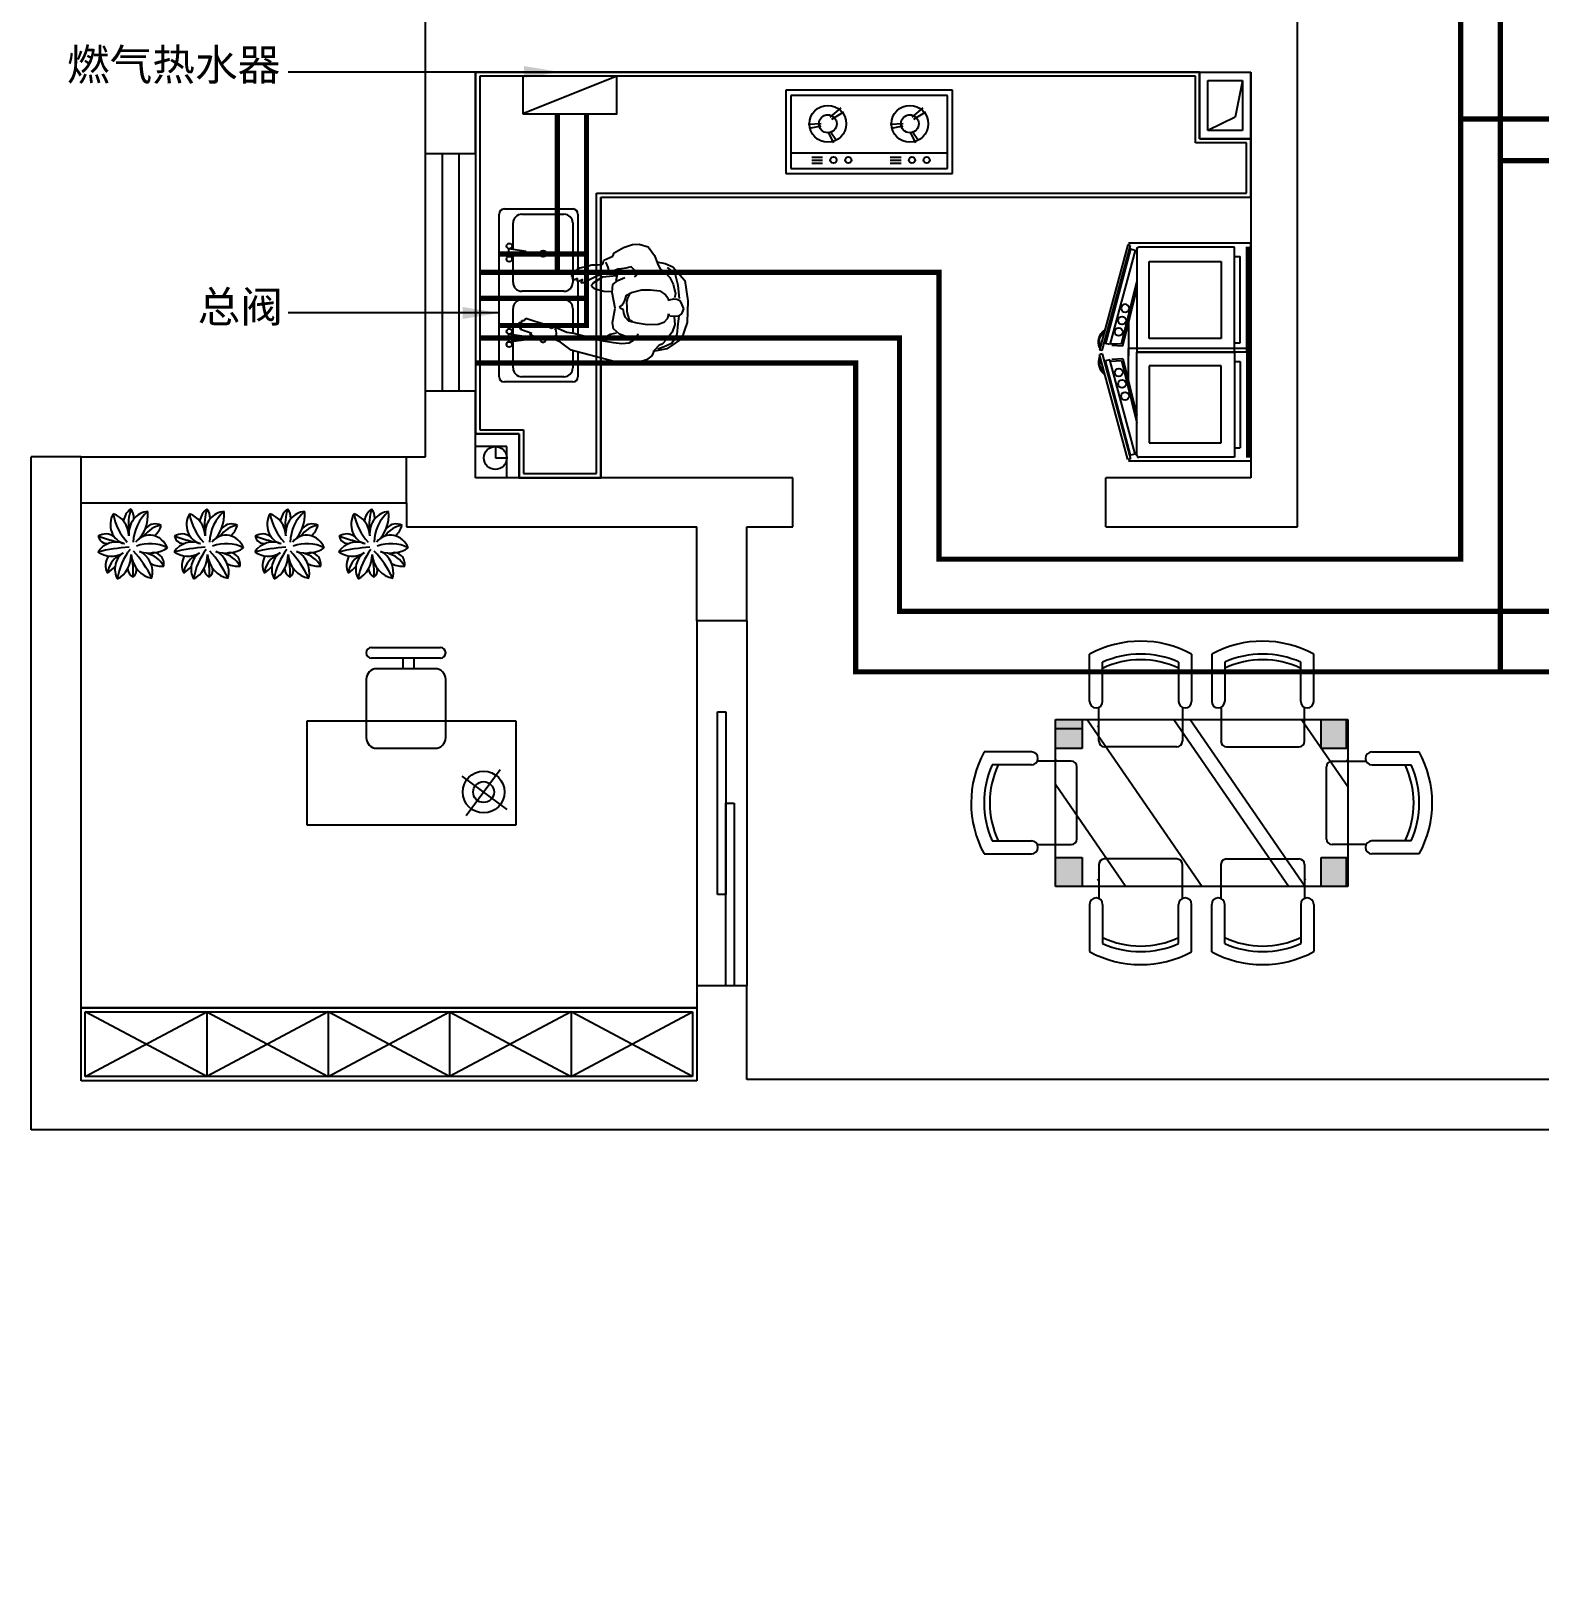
# Model space of a CAD drawing. Header units: millimetres. Extents: x -1705246 to 222838, y -3231245 to 126310.
# Drawn here: x 194858 to 202090, y -2947 to 4491 of the extents above; entities that cross this region are included whole.
import ezdxf

# ---------------------------------------------------------------- set-up
doc = ezdxf.new("R2010")
doc.units = ezdxf.units.MM
doc.linetypes.add('ACAD_ISO03W100', pattern=[30, 12, -18])
for name, color, linetype in [('016-P平面家具', 1, 'Continuous'), ('250', 250, 'Continuous'), ('layer 1', 7, 'Continuous'), ('家具内线', 8, 'Continuous'), ('家具外线', 1, 'Continuous')]:
    doc.layers.add(name, color=color, linetype=linetype)
doc.styles.get("Standard").update_dxf_attribs({"font": ''})
doc.styles.add('STYLE1', font='')
doc.styles.get('Standard').set_extended_font_data('SimSun')
doc.styles.get('STYLE1').set_extended_font_data('SimSun')
doc.linetypes.add('FENCELINE1', pattern='A,6.35,-2.54,[133,ltypeshp.shx,S=2.54,R=0,X=-2.54,Y=0],-2.54,25.4', length=36.83)
doc.dimstyles.new('ISO-25', dxfattribs={"dimscale": 70, "dimtxt": 2.5, "dimasz": 2.5, "dimexe": 1.25, "dimexo": 0.625, "dimtad": 1, "dimdec": 0, "dimtxsty": 'Standard', "dimblk": 'ARCHTICK', "dimcen": 2.5, "dimclrd": 251, "dimclre": 251, "dimclrt": 3, "dimadec": 0, "dimazin": 0, "dimtfac": 1, "dimtdec": 0, "dimtix": 1, "dimtmove": 2, "dimatfit": 3, "dimfxl": 1, "dimarcsym": 0})

# ---------------------------------------------------------------- blocks, each defined once
blk = doc.blocks.new('_ArchTick')
at = {"color": 0, "linetype": 'ByBlock', "const_width": 0.15}
blk.add_lwpolyline([(-0.5, -0.5), (0.5, 0.5)], dxfattribs=at)

msp = doc.modelspace()

# ---------------------------------------------------------------- hatches: boundary and pattern name
at = {"layer": '家具内线'}
h = msp.add_hatch(color=250, dxfattribs=at)
h.paths.add_polyline_path([(201041.1, 530.7), (201041.1, 391.7), (201168.4, 391.7), (201168.4, 530.7)])
h.paths.add_polyline_path([(201041.1, 1052.8), (201168.4, 1052.8), (201168.4, 1191.7), (201041.1, 1191.7)])
h.paths.add_polyline_path([(199768.4, 1052.8), (199895.7, 1052.8), (199895.7, 1191.7), (199768.4, 1191.7)])
h.paths.add_polyline_path([(199895.7, 530.7), (199768.4, 530.7), (199768.4, 391.7), (199895.7, 391.7)])

# ---------------------------------------------------------------- linework, layer by layer
at = {"color": 250}
for p, q in [((200928.3, 2115), (200928.3, 6315)), ((196748.3, 3905), (196748.3, 5045)), ((196988.3, 3905), (196988.3, 4295)), ((196988.3, 4295), (200458.3, 4295)), ((200458.3, 4295), (196988.3, 4295)), ((196988.3, 4295), (196988.3, 3905)), ((200438.3, 4275), (197008.3, 4275)), ((197008.3, 4275), (197008.3, 3905)), ((200438.3, 3955), (200438.3, 4275)), ((200458.3, 4295), (200458.3, 3975)), ((200458.3, 3975), (200458.3, 4295)), ((200458.3, 4295), (200703.3, 4295)), ((200458.3, 3975), (200458.3, 4295)), ((200498.3, 4015), (200498.3, 4255)), ((200498.3, 4255), (200663.3, 4255)), ((200663.3, 4255), (200628.7, 4078)), ((200663.3, 4255), (200663.3, 4015)), ((200703.3, 3975), (200703.3, 4295)), ((200703.3, 4295), (200703.3, 3975)), ((199249.7, 4182.9), (198499.7, 4182.9)), ((198499.7, 4182.9), (198499.7, 3832.9)), ((199249.7, 3832.9), (199249.7, 4182.9)), ((198687.7, 4077.9), (198740.7, 4123.9)), ((198695.7, 4068.9), (198753.7, 4104.9)), ((199080.7, 4077.9), (199133.7, 4123.9)), ((199088.7, 4068.9), (199146.7, 4104.9)), ((198644.7, 4045.9), (198582.7, 4042.9)), ((198643.7, 4035.9), (198587.7, 4024.9)), ((199037.7, 4045.9), (198975.7, 4042.9)), ((199036.7, 4035.9), (198980.7, 4024.9)), ((200628.7, 4078), (200498.3, 4015)), ((198676.7, 4008.9), (198703.7, 3955.9)), ((198688.7, 4010.9), (198718.7, 3966.9)), ((199069.7, 4008.9), (199096.7, 3955.9)), ((199081.7, 4010.9), (199111.7, 3966.9)), ((200683.3, 3955), (200438.3, 3955)), ((200458.3, 3975), (200703.3, 3975)), ((200703.3, 3975), (200458.3, 3975)), ((200703.3, 3975), (200458.3, 3975)), ((200663.3, 4015), (200498.3, 4015)), ((200683.3, 3715), (200683.3, 3955)), ((200703.3, 3975), (200703.3, 2350)), ((200703.3, 3695), (200703.3, 3975)), ((196748.3, 2765), (196748.3, 3905)), ((196748.3, 3905), (196988.3, 3905)), ((196828.3, 3905), (196828.3, 2765)), ((196908.3, 3905), (196908.3, 2765)), ((196988.3, 3905), (196988.3, 2765)), ((196988.3, 3905), (196988.3, 2765)), ((196988.3, 3905), (196988.3, 2765)), ((197008.3, 3905), (197008.3, 2765)), ((199249.7, 3905.9), (198499.7, 3905.9)), ((198651.7, 3884.9), (198599.7, 3884.9)), ((198651.7, 3870.9), (198599.7, 3870.9)), ((199027.7, 3884.9), (198975.7, 3884.9)), ((199027.7, 3870.9), (198975.7, 3870.9)), ((198499.7, 3832.9), (199249.7, 3832.9)), ((198651.7, 3856.9), (198599.7, 3856.9)), ((199027.7, 3856.9), (198975.7, 3856.9)), ((197568.3, 2370), (197568.3, 3715)), ((197568.3, 3715), (200683.3, 3715)), ((197588.3, 3695), (197588.3, 2350)), ((197588.3, 3695), (200703.3, 3695)), ((197588.3, 2350), (197588.3, 3695)), ((197588.3, 3695), (200703.3, 3695)), ((197101.4, 2834.5), (197101.4, 3613.5)), ((197126.6, 3638.7), (197454.2, 3638.7)), ((197168.6, 3444.3), (197168.6, 3571.5)), ((197210.6, 3613.5), (197412.2, 3613.5)), ((197454.2, 3571.5), (197454.2, 3285.9)), ((197479.4, 3613.5), (197479.4, 3350.3)), ((197146.7, 3447.7), (197146.1, 3411.9)), ((197230.9, 3434.5), (197146.7, 3447.7)), ((197230.9, 3421.9), (197230.9, 3434.5)), ((197646, 3412.2), (197652.6, 3428.7)), ((197652.6, 3428.7), (197697.2, 3453.4)), ((197697.2, 3453.4), (197740.1, 3468.3)), ((197740.1, 3468.3), (197773.1, 3469.9)), ((197773.1, 3469.9), (197816, 3456.7)), ((197816, 3456.7), (197845.7, 3415.5)), ((197146.1, 3411.9), (197230.9, 3421.9)), ((197168.6, 3285.9), (197168.6, 3414.5)), ((197471.1, 3339.7), (197476, 3347.9)), ((197476, 3347.9), (197487.6, 3356.1)), ((197487.6, 3356.1), (197510.7, 3361.1)), ((197510.7, 3361.1), (197545.3, 3371)), ((197545.3, 3371), (197575, 3371)), ((197575, 3371), (197598.1, 3374.3)), ((197598.1, 3374.3), (197603.1, 3392.4)), ((197603.1, 3392.4), (197646, 3412.2)), ((197619.6, 3371), (197613, 3384.2)), ((197626.2, 3352.8), (197619.6, 3371)), ((197626.2, 3336.4), (197626.2, 3352.8)), ((197670.8, 3349.5), (197627.8, 3331.4)), ((197687.3, 3351.2), (197670.8, 3349.5)), ((197670.8, 3333.1), (197682.3, 3349.5)), ((197708.7, 3354.5), (197687.3, 3351.2)), ((197733.5, 3361.1), (197708.7, 3354.5)), ((197746.7, 3347.9), (197733.5, 3361.1)), ((197763.2, 3338), (197746.7, 3347.9)), ((197845.7, 3415.5), (197860.5, 3377.6)), ((197855.6, 3385.8), (197896.9, 3377.6)), ((197860.5, 3377.6), (197873.7, 3349.5)), ((197873.7, 3349.5), (197893.6, 3338)), ((197896.9, 3377.6), (197933.2, 3361.1)), ((197944.7, 3329.8), (197908.4, 3357.8)), ((197933.2, 3361.1), (197990.9, 3295.1)), ((197449.6, 3314.9), (197451.3, 3326.5)), ((197456.2, 3313.3), (197449.6, 3314.9)), ((197451.3, 3326.5), (197489.2, 3341.3)), ((197452.9, 3305), (197456.2, 3313.3)), ((197457.9, 3296.8), (197452.9, 3305)), ((197479.3, 3305), (197457.9, 3296.8)), ((197489.2, 3341.3), (197471.1, 3339.7)), ((197474.4, 3293.5), (197479.3, 3305)), ((197482.6, 3290.2), (197474.4, 3293.5)), ((197479.4, 3291.5), (197479.4, 3037.6)), ((197502.4, 3300.1), (197482.6, 3290.2)), ((197494.2, 3285.2), (197502.4, 3300.1)), ((197502.4, 3283.6), (197494.2, 3285.2)), ((197560.2, 3311.6), (197502.4, 3283.6)), ((197553.6, 3285.2), (197542, 3268.7)), ((197596.5, 3311.6), (197553.6, 3285.2)), ((197611.3, 3336.4), (197560.2, 3311.6)), ((197664.2, 3318.2), (197596.5, 3311.6)), ((197627.8, 3331.4), (197611.3, 3336.4)), ((197642.7, 3237.4), (197646, 3277)), ((197646, 3277), (197670.8, 3295.1)), ((197662.5, 3295.1), (197670.8, 3333.1)), ((197670.8, 3295.1), (197703.8, 3310)), ((197750, 3313.3), (197761.5, 3321.5)), ((197761.5, 3321.5), (197763.2, 3338)), ((197893.6, 3338), (197920, 3310)), ((197920, 3310), (197934.8, 3278.6)), ((197934.8, 3278.6), (197946.4, 3232.5)), ((197959.6, 3272), (197944.7, 3329.8)), ((197990.9, 3295.1), (198005.8, 3197.8)), ((197412.2, 3243.9), (197210.6, 3243.9)), ((197210.6, 3204.1), (197412.2, 3204.1)), ((197542, 3268.7), (197556.9, 3257.2)), ((197556.9, 3257.2), (197603.1, 3244)), ((197603.1, 3244), (197637.7, 3242.4)), ((197657.6, 3163.2), (197642.7, 3237.4)), ((197697.2, 3186.3), (197703.8, 3199.5)), ((197703.8, 3199.5), (197712, 3225.9)), ((197712, 3225.9), (197735.1, 3237.4)), ((197717, 3211), (197712, 3189.6)), ((197726.9, 3230.8), (197717, 3211)), ((197735.1, 3237.4), (197784.6, 3250.6)), ((197784.6, 3250.6), (197827.5, 3250.6)), ((197827.5, 3250.6), (197872.1, 3245.7)), ((197872.1, 3245.7), (197898.5, 3227.5)), ((197898.5, 3227.5), (197910.1, 3212.7)), ((197910.1, 3212.7), (197913.4, 3199.5)), ((197913.4, 3199.5), (197918.3, 3202.8)), ((197918.3, 3202.8), (197938.1, 3207.7)), ((197938.1, 3207.7), (197953, 3206.1)), ((197946.4, 3232.5), (197941.4, 3212.7)), ((197953, 3206.1), (197967.8, 3199.5)), ((197966.2, 3209.4), (197959.6, 3272)), ((197967.8, 3199.5), (197977.7, 3179.7)), ((197168.6, 3034.8), (197168.6, 3162.1)), ((197454.2, 3162.1), (197454.2, 3043.6)), ((197644.3, 3092.3), (197657.6, 3163.2)), ((197679, 3168.2), (197687.3, 3176.4)), ((197687.3, 3159.9), (197679, 3168.2)), ((197687.3, 3176.4), (197697.2, 3186.3)), ((197697.2, 3155), (197687.3, 3159.9)), ((197698.8, 3138.5), (197697.2, 3155)), ((197707.1, 3118.7), (197698.8, 3138.5)), ((197712, 3189.6), (197713.7, 3171.5)), ((197713.7, 3171.5), (197713.7, 3148.4)), ((197713.7, 3148.4), (197718.6, 3128.6)), ((197718.6, 3128.6), (197725.2, 3107.2)), ((197913.4, 3135.2), (197908.4, 3113.7)), ((197920, 3125.3), (197913.4, 3135.2)), ((197936.5, 3123.6), (197920, 3125.3)), ((197959.6, 3125.3), (197936.5, 3123.6)), ((197976.1, 3135.2), (197959.6, 3125.3)), ((197959.6, 3087.4), (197964.5, 3125.3)), ((197984.3, 3159.9), (197976.1, 3135.2)), ((197977.7, 3179.7), (197984.3, 3159.9)), ((198005.8, 3197.8), (198002.5, 3094)), ((197197.1, 3094), (197210.3, 3094)), ((197197.1, 3080.8), (197197.1, 3094)), ((197208.7, 3070.9), (197197.1, 3080.8)), ((197202.1, 3067.6), (197208.7, 3070.9)), ((197203.7, 3061), (197202.1, 3067.6)), ((197258.2, 3041.2), (197203.7, 3061)), ((197210.3, 3103.9), (197221.9, 3103.9)), ((197210.3, 3094), (197210.3, 3103.9)), ((197221.9, 3103.9), (197230.1, 3115.4)), ((197230.1, 3115.4), (197273, 3100.6)), ((197273, 3100.6), (197306, 3090.7)), ((197306, 3090.7), (197352.2, 3067.6)), ((197352.2, 3067.6), (197358.8, 3070.9)), ((197358.8, 3070.9), (197372, 3072.5)), ((197375.3, 3059.3), (197368.7, 3064.3)), ((197372, 3072.5), (197426.5, 3047.8)), ((197377, 3036.2), (197375.3, 3059.3)), ((197649.3, 3064.3), (197644.3, 3092.3)), ((197679, 3037.9), (197649.3, 3064.3)), ((197723.6, 3100.6), (197707.1, 3118.7)), ((197763.2, 3090.7), (197723.6, 3100.6)), ((197725.2, 3107.2), (197738.4, 3102.2)), ((197811, 3082.4), (197763.2, 3090.7)), ((197863.8, 3084.1), (197811, 3082.4)), ((197890.3, 3094), (197863.8, 3084.1)), ((197908.4, 3113.7), (197890.3, 3094)), ((197943.1, 3084.1), (197931.5, 3047.8)), ((197939.8, 3122), (197943.1, 3084.1)), ((197954.6, 3036.2), (197959.6, 3087.4)), ((198002.5, 3094), (197976.1, 3016.5)), ((197146.7, 3038.3), (197146.1, 3002.4)), ((197146.1, 3002.4), (197230.9, 3012.4)), ((197230.9, 3025.1), (197146.7, 3038.3)), ((197168.6, 2876.5), (197168.6, 3005.1)), ((197230.9, 3012.4), (197230.9, 3025.1)), ((197248.3, 3037.9), (197258.2, 3041.2)), ((197274.7, 3023.1), (197248.3, 3037.9)), ((197325.8, 3013.2), (197274.7, 3023.1)), ((197347.3, 3023.1), (197325.8, 3013.2)), ((197363.8, 3021.4), (197347.3, 3023.1)), ((197372, 3011.5), (197363.8, 3021.4)), ((197365.4, 3024.7), (197377, 3036.2)), ((197395.1, 3000), (197372, 3011.5)), ((197446.3, 2962), (197395.1, 3000)), ((197426.5, 3047.8), (197459.5, 3042.8)), ((197459.5, 3042.8), (197589.9, 3008.2)), ((197589.9, 3008.2), (197649.3, 2998.3)), ((197606.4, 3021.4), (197596.5, 3013.2)), ((197634.4, 3036.2), (197606.4, 3021.4)), ((197662.5, 3042.8), (197634.4, 3036.2)), ((197649.3, 2998.3), (197688.9, 2993.4)), ((197721.9, 3023.1), (197679, 3037.9)), ((197688.9, 2993.4), (197725.2, 2996.7)), ((197753.3, 3023.1), (197721.9, 3023.1)), ((197725.2, 2996.7), (197745, 3009.9)), ((197745, 3009.9), (197763.2, 3024.7)), ((197768.1, 3037.9), (197753.3, 3023.1)), ((197763.2, 3024.7), (197768.1, 3037.9)), ((197868.8, 2985.1), (197844, 2960.4)), ((197862.2, 2968.6), (197900.2, 2981.8)), ((197883.6, 2990.1), (197868.8, 2985.1)), ((197903.5, 3013.2), (197883.6, 2990.1)), ((197900.2, 2981.8), (197931.5, 2996.7)), ((197931.5, 3047.8), (197903.5, 3013.2)), ((197976.1, 3016.5), (197905.1, 2968.6)), ((197931.5, 2996.7), (197954.6, 3036.2)), ((197639.4, 2910.9), (197446.3, 2962)), ((197454.2, 2959.9), (197454.2, 2876.5)), ((197479.4, 2953.3), (197479.4, 2834.5)), ((197702.1, 2896.1), (197639.4, 2910.9)), ((197743.4, 2906), (197702.1, 2896.1)), ((197773.1, 2904.3), (197743.4, 2906)), ((197807.7, 2915.9), (197773.1, 2904.3)), ((197832.5, 2934), (197807.7, 2915.9)), ((197844, 2960.4), (197832.5, 2934)), ((197905.1, 2968.6), (197837.4, 2955.5)), ((197412.2, 2834.5), (197210.6, 2834.5)), ((196748.3, 2450), (196748.3, 2765)), ((196988.3, 2765), (196748.3, 2765)), ((196988.3, 2350), (196988.3, 2765)), ((196988.3, 2765), (196988.3, 2560)), ((197008.3, 2765), (197008.3, 2580)), ((197454.2, 2809.3), (197126.6, 2809.3)), ((197198.3, 2560), (196988.3, 2560)), ((196988.3, 2560), (197198.3, 2560)), ((197008.3, 2580), (197218.3, 2580)), ((197198.3, 2350), (197198.3, 2560)), ((197198.3, 2560), (197198.3, 2350)), ((197218.3, 2580), (197218.3, 2370)), ((197138.3, 2500), (196988.3, 2500)), ((197083.3, 2500), (197083.3, 2445)), ((197138.3, 2350), (197138.3, 2500)), ((194858.3, -775), (194858.3, 2450)), ((195098.3, 2450), (194858.3, 2450)), ((195098.3, 2230), (195098.3, 2450)), ((196658.3, 2230), (196658.3, 2450)), ((196658.3, 2450), (196748.3, 2450)), ((197083.3, 2445), (197138.3, 2445)), ((198508.3, 2350), (196988.3, 2350)), ((197198.3, 2350), (197588.3, 2350)), ((197218.3, 2370), (197568.3, 2370)), ((198508.3, 2115), (198508.3, 2350)), ((200008.3, 2115), (200008.3, 2350)), ((200703.3, 2350), (200008.3, 2350)), ((195098.3, -540), (195098.3, 2230)), ((195098.3, 2230), (196658.3, 2230)), ((196658.3, 2230), (196658.3, 2115)), ((196658.3, 2115), (198048.3, 2115)), ((198048.3, 1665), (198048.3, 2115)), ((198288.3, 1665), (198288.3, 2115)), ((198288.3, 2115), (198508.3, 2115)), ((200008.3, 2115), (200928.3, 2115)), ((198288.3, 1665), (198048.3, 1665)), ((198048.3, 1665), (198048.3, -85)), ((198288.3, 1665), (198288.3, -85)), ((198148.3, 1227.5), (198188.3, 1227.5)), ((198148.3, 352.5), (198148.3, 1227.5)), ((198188.3, 1227.5), (198188.3, 352.5)), ((196181.9, 685.5), (196181.9, 1185.5)), ((196181.9, 1185.5), (197181.9, 1185.5)), ((197181.9, 1185.5), (197181.9, 685.5)), ((197140.6, 759.4), (196924, 919.7)), ((196944, 731.4), (197107.2, 951.8)), ((198188.3, 790), (198228.3, 790)), ((198188.3, -85), (198188.3, 790)), ((198228.3, 790), (198228.3, -85)), ((197181.9, 685.5), (196181.9, 685.5)), ((198188.3, 352.5), (198148.3, 352.5)), ((198288.3, -85), (198048.3, -85)), ((198048.3, -85), (198048.3, -540)), ((198228.3, -85), (198188.3, -85)), ((198288.3, -535), (198288.3, -85)), ((198048.3, -190), (195098.3, -190)), ((195098.3, -540), (195098.3, -190)), ((195098.3, -190), (198048.3, -190)), ((195118.3, -520), (195118.3, -210)), ((195118.3, -210), (198028.3, -210)), ((195700.3, -520), (195118.3, -210)), ((195118.3, -520), (195700.3, -210)), ((195700.3, -210), (195700.3, -520)), ((196282.3, -210), (195700.3, -520)), ((195700.3, -210), (196282.3, -520)), ((196282.3, -210), (196282.3, -520)), ((196864.3, -520), (196282.3, -210)), ((196282.3, -520), (196864.3, -210)), ((196864.3, -210), (196864.3, -520)), ((197446.3, -210), (196864.3, -520)), ((196864.3, -210), (197446.3, -520)), ((197446.3, -210), (197446.3, -520)), ((198028.3, -520), (197446.3, -210)), ((197446.3, -520), (198028.3, -210)), ((198028.3, -210), (198028.3, -520)), ((198048.3, -190), (198048.3, -540)), ((198028.3, -520), (195118.3, -520)), ((198048.3, -540), (195098.3, -540)), ((198048.3, -540), (195098.3, -540)), ((202768.3, -535), (198288.3, -535)), ((202378.3, -775), (194858.3, -775))]:
    msp.add_line(p, q, dxfattribs=at)
at = {"color": 1}
for p, q in [((197665, 4275), (197215, 4095)), ((197008.3, 3335), (197380, 3335))]:
    msp.add_line(p, q, dxfattribs=at)
at = {"color": 250, "linetype": 'FENCELINE1', "ltscale": 10}
msp.add_line((195098.3, 2450), (196658.3, 2450), dxfattribs=at)
at = {"color": 1, "linetype": 'ACAD_ISO03W100', "lineweight": 30, "ltscale": 5, "const_width": 25}
for points in [[(201710, 4070), (201710, 8000), (200730, 8000), (200730, 9250), (202053.3, 9250)], [(197380, 3335), (199210, 3335), (199210, 1960), (201710, 1960), (201710, 4070), (202600, 4070), (202600, 5530)], [(197008.3, 3335), (197380, 3335), (197380, 4095)], [(197520, 3422.8), (197101.4, 3422.8)]]:
    msp.add_lwpolyline(points, dxfattribs=at)
at = {"color": 1}
msp.add_lwpolyline([(197215, 4095), (197665, 4095), (197665, 4275), (197215, 4275)], close=True, dxfattribs=at)
at = {"color": 250}
for centre, radius in [((198676.7, 4046.9), 88), ((199069.7, 4046.9), 88), ((198676.7, 4046.9), 43), ((199069.7, 4046.9), 43), ((198703.7, 3872.9), 15), ((198774.7, 3872.9), 15), ((199079.7, 3872.9), 15), ((199150.7, 3872.9), 15), ((197150.4, 3460.9), 12.8), ((197312.5, 3424.5), 14.8), ((197149.8, 3398.7), 12.8), ((197150.4, 3051.5), 12.8), ((197149.8, 2989.3), 12.8), ((197083.3, 2445), 55), ((197027, 843.5), 100), ((197027, 843.5), 50)]:
    msp.add_circle(centre, radius, dxfattribs=at)
for centre, radius, start, end in [((197126.6, 3613.5), 25.2, 90, 180), ((197210.6, 3571.5), 42, 90, 180), ((197412.2, 3571.5), 42, 0, 90), ((197454.2, 3613.5), 25.2, 0, 90), ((197210.6, 3285.9), 42, 180, 270), ((197412.2, 3285.9), 42, 270, 0), ((197210.6, 3162.1), 42, 90, 180), ((197412.2, 3162.1), 42, 0, 90), ((197312.5, 3015.1), 14.8, 166.54612, 354.99984), ((197126.6, 2834.5), 25.2, 180, 270), ((197210.6, 2876.5), 42, 180, 270), ((197412.2, 2876.5), 42, 270, 0), ((197454.2, 2834.5), 25.2, 270, 0)]:
    msp.add_arc(centre, radius, start, end, dxfattribs=at)
at = {"layer": '016-P平面家具', "color": 250}
for p, q in [((199274.7, 4207.9), (198474.7, 4207.9)), ((198474.7, 4207.9), (198474.7, 3807.9)), ((199274.7, 3807.9), (199274.7, 4207.9)), ((198474.7, 3807.9), (199274.7, 3807.9)), ((200113.8, 3467.1), (199978.7, 2962.9)), ((199991.7, 2959.4), (200126.8, 3463.6)), ((200127.8, 3446.1), (200006.7, 2994.1)), ((200149.5, 3440.3), (200028.4, 2988.3)), ((200126.8, 3463.6), (200113.8, 3467.1)), ((200703.3, 3474.5), (200118.3, 3474.5)), ((200149.5, 3440.3), (200127.8, 3446.1)), ((200149.5, 3440.3), (200158.2, 3438)), ((200158.2, 3447.1), (200158.2, 2952.1)), ((200625.2, 3456.1), (200167.2, 3456.1)), ((200625.2, 2952.1), (200625.2, 3456.1)), ((200685.3, 2952.5), (200685.3, 3456.5)), ((200694.3, 2952.5), (200694.3, 3456.5)), ((200703.3, 2934.5), (200703.3, 3474.5)), ((200216.9, 3018), (200216.9, 3387.2)), ((200216.9, 3387.2), (200561.4, 3387.2)), ((200561.4, 3387.2), (200561.4, 3018)), ((200625.2, 3411.1), (200652.5, 3411.1)), ((200652.5, 2997.1), (200652.5, 3411.1)), ((200084.3, 2991.6), (200158.2, 3289.9)), ((200091.3, 2983.1), (200157.3, 3254.7)), ((200118.3, 3093.9), (200118.3, 2934.5)), ((199978.7, 2974.7), (199980.9, 2982.8)), ((200028.4, 2988.3), (200006.7, 2994.1)), ((200032.9, 2994.3), (200084.3, 2991.6)), ((200037.1, 2985.9), (200091.3, 2983.1)), ((200561.4, 3018), (200216.9, 3018)), ((200625.2, 2997.1), (200652.5, 2997.1)), ((199991.7, 2959.4), (199978.7, 2962.9)), ((199991.7, 2944.8), (199978.7, 2941.3)), ((200113.8, 2437), (199978.7, 2941.3)), ((199978.7, 2929.4), (199980.9, 2921.3)), ((199991.7, 2944.8), (200126.8, 2440.5)), ((200028.4, 2915.9), (200006.7, 2910.1)), ((200127.8, 2458), (200006.7, 2910.1)), ((200149.5, 2463.8), (200028.4, 2915.9)), ((200032.9, 2909.8), (200084.3, 2912.5)), ((200037.1, 2918.2), (200091.3, 2921.1)), ((200084.3, 2912.5), (200158.2, 2614.2)), ((200091.3, 2921.1), (200157.3, 2649.5)), ((200118.3, 2810.2), (200118.3, 2969.6)), ((200703.3, 2969.6), (200118.3, 2969.6)), ((200158.2, 2457.1), (200158.2, 2952.1)), ((200158.2, 2952.1), (200625.2, 2952.1)), ((200703.3, 2951.6), (200158.2, 2951.6)), ((200625.2, 2952.1), (200625.2, 2448.1)), ((200625.2, 2907.1), (200652.5, 2907.1)), ((200652.5, 2907.1), (200652.5, 2493.1)), ((200685.3, 2951.6), (200685.3, 2447.6)), ((200694.3, 2951.6), (200694.3, 2447.6)), ((200703.3, 2969.6), (200703.3, 2429.6)), ((200561.4, 2886.1), (200216.9, 2886.1)), ((200216.9, 2886.1), (200216.9, 2517)), ((200561.4, 2517), (200561.4, 2886.1)), ((200149.5, 2463.8), (200127.8, 2458)), ((200149.5, 2463.8), (200158.2, 2466.2)), ((200216.9, 2517), (200561.4, 2517)), ((200625.2, 2493.1), (200652.5, 2493.1)), ((200126.8, 2440.5), (200113.8, 2437)), ((200703.3, 2429.6), (200118.3, 2429.6)), ((200625.2, 2448.1), (200167.2, 2448.1))]:
    msp.add_line(p, q, dxfattribs=at)
at = {"layer": '016-P平面家具', "color": 250, "extrusion": (0, 0, -1)}
for centre, major_axis, start_param, end_param in [((200167.2, 3447.1), (-6.36, -6.36), 0.785398, 2.356194), ((200087.1, 3104.2), (-13.4, -13.4), 4.712389, 10.995574), ((200101.4, 3162.6), (-13.4, -13.4), 6.283185307179586, 12.56637061435917), ((200049.2, 3000.6), (-75.1, -0.3), -0.347336, 0.878736), ((200049.2, 3000.6), (-49.9, -49.9), 0.531704, 1.562691), ((200070.8, 3049.4), (-13.4, -13.4), 4.712389, 10.995574)]:
    msp.add_ellipse(centre, major_axis=major_axis, ratio=1, start_param=start_param, end_param=end_param, dxfattribs=at)
at = {"layer": '016-P平面家具', "color": 250}
for centre, major_axis, start_param, end_param in [((200049.2, 2903.6), (-75.1, 0.1), -0.349666, 0.876406), ((200049.2, 2903.6), (-49.9, 49.9), 0.531704, 1.562691), ((200070.8, 2854.8), (-13.4, 13.4), 1.570796326794897, 7.853981633974483), ((200101.4, 2741.5), (-13.4, -13.4), 1.570796326794353, 7.853981633973939), ((200167.2, 2457.1), (-6.36, 6.36), 0.785398, 2.356194)]:
    msp.add_ellipse(centre, major_axis=major_axis, ratio=1, start_param=start_param, end_param=end_param, dxfattribs=at)
msp.add_ellipse((200087.1, 2799.9), major_axis=(-13.4, -13.4), ratio=1, dxfattribs=at)
at = {"layer": '250', "color": 5, "const_width": 25}
for points in [[(201900, 3870), (201900, 8170), (200890, 8170), (200890, 9050), (202053.3, 9050)], [(196988.3, 2900), (198810, 2900), (198810, 1420), (201900, 1420), (201900, 3870), (202790, 3870), (202790, 5530)], [(197520, 4095), (197520, 3210), (197008.3, 3210)], [(197520, 3210), (197520, 3080), (197101.4, 3080)], [(203290, -2935), (203290, 1710), (199020, 1710), (199020, 3020), (197008.3, 3020)], [(201900, 1420), (207720, 1420), (207720, 2880), (207323.3, 2880)]]:
    msp.add_lwpolyline(points, dxfattribs=at)
at = {"layer": '家具内线', "color": 250}
for p, q in [((199919.1, 1191.7), (200469.9, 391.7)), ((200335.1, 1191.7), (200886, 391.7)), ((200413.8, 1191.7), (200964.7, 391.7)), ((200947, 1191.7), (201168.4, 870.2)), ((199968.4, 1162.6), (199975.8, 1155.2)), ((200968.3, 1162.6), (200961, 1155.2)), ((199768.4, 880.7), (200105.1, 391.7)), ((199968.4, 420.9), (199975.8, 428.3)), ((200968.3, 420.9), (200961, 428.3))]:
    msp.add_line(p, q, dxfattribs=at)
for centre, start, end in [((200176.2, 1054.1), 64.60229, 115.51652), ((200760.6, 1054.1), 64.48348, 115.39771), ((199876.3, 791.4), 154.48348, 205.39771), ((201060.4, 791.4), 334.60229, 25.51652), ((200176.2, 529.3), 244.48348, 295.39771), ((200760.6, 529.3), 244.60229, 295.51652)]:
    msp.add_arc(centre, 423.9, start, end, dxfattribs=at)
for centre, major_axis, start_param, end_param in [((195472.7, 2226.2), (0, 251), 1.768065, 2.394191), ((195532.2, 2123.1), (0, 231.4), 1.236152, 1.684397), ((195521.3, 2032.8), (0, 193.4), 0.639486, 1.52962), ((195838.1, 2226.2), (0, 251), 1.768065, 2.394191), ((195897.5, 2123.1), (0, 231.4), 1.236152, 1.684397), ((195886.7, 2032.8), (0, 193.4), 0.639486, 1.52962), ((196224.6, 2226.2), (0, 251), 1.768065, 2.394191), ((196284, 2123.1), (0, 231.4), 1.236152, 1.684397), ((196273.2, 2032.8), (0, 193.4), 0.639486, 1.52962), ((196627, 2226.2), (0, 251), 1.768065, 2.394191), ((196686.4, 2123.1), (0, 231.4), 1.236152, 1.684397), ((196675.6, 2032.8), (0, 193.4), 0.639486, 1.52962), ((195497.5, 1982.1), (0, 140.8), 0.122173, 0.899859), ((195862.9, 1982.1), (0, 140.8), 0.122173, 0.899859), ((196249.3, 1982.1), (0, 140.8), 0.122173, 0.899859), ((196651.8, 1982.1), (0, 140.8), 0.122173, 0.899859), ((195385.8, 900), (0, 1119.1), 0.057769, 0.208197), ((196083.4, 5513), (0, 3586.7), 2.859263, 2.883945), ((195428.2, 1807.3), (0, 227), -0.422616, 0.324932), ((195751.2, 900), (0, 1119.1), 0.057769, 0.208197), ((196448.7, 5513), (0, 3586.7), 2.859263, 2.883945), ((195793.6, 1807.3), (0, 227), -0.422616, 0.324932), ((196137.7, 900), (0, 1119.1), 0.057769, 0.208197), ((196835.2, 5513), (0, 3586.7), 2.859263, 2.883945), ((196180.1, 1807.3), (0, 227), -0.422616, 0.324932), ((196540.1, 900), (0, 1119.1), 0.057769, 0.208197), ((197237.6, 5513), (0, 3586.7), 2.859263, 2.883945), ((196582.5, 1807.3), (0, 227), -0.422616, 0.324932), ((195327.5, 1875.1), (0, 116), 0.529927, 1.415675), ((195529.6, 1814.2), (0, 291.9), 0.851058, 1.394467), ((195128.1, 1902), (0, 245.1), 4.598653, 5.009933), ((195018.1, 1618), (0, 530), -1.079212, -0.769242), ((195385.2, 1845.6), (0, 146), -0.986532, -0.211254), ((195692.8, 1875.1), (0, 116), 0.529927, 1.415675), ((195895, 1814.2), (0, 291.9), 0.851058, 1.394467), ((195493.5, 1902), (0, 245.1), 4.598653, 5.009933), ((195383.5, 1618), (0, 530), -1.079212, -0.769242), ((195750.6, 1845.6), (0, 146), -0.986532, -0.211254), ((196079.3, 1875.1), (0, 116), 0.529927, 1.415675), ((196281.4, 1814.2), (0, 291.9), 0.851058, 1.394467), ((195879.9, 1902), (0, 245.1), 4.598653, 5.009933), ((195770, 1618), (0, 530), -1.079212, -0.769242), ((196137, 1845.6), (0, 146), -0.986532, -0.211254), ((196481.8, 1875.1), (0, 116), 0.529927, 1.415675), ((196683.9, 1814.2), (0, 291.9), 0.851058, 1.394467), ((196282.4, 1902), (0, 245.1), 4.598653, 5.009933), ((196172.4, 1618), (0, 530), -1.079212, -0.769242), ((196539.5, 1845.6), (0, 146), -0.986532, -0.211254)]:
    msp.add_ellipse(centre, major_axis=major_axis, ratio=0.897571, start_param=start_param, end_param=end_param, dxfattribs=at)
at = {"layer": '家具外线', "color": 250}
for p, q in [((196489.8, 1536.2), (196820, 1536.2)), ((199931.3, 1278.1), (199931.3, 1504.7)), ((200420.2, 1505.2), (200420.2, 1278.1)), ((200516.5, 1505.2), (200516.5, 1278.1)), ((201005.4, 1278.1), (201005.4, 1504.7)), ((196820, 1485.4), (196489.8, 1485.4)), ((196794.6, 1434.6), (196515.2, 1434.6)), ((196642.2, 1434.6), (196642.2, 1485.4)), ((196693, 1485.4), (196693, 1434.6)), ((199993.6, 1278.1), (199993.6, 1466.1)), ((200358, 1466.4), (200358, 1278.1)), ((200578.7, 1466.4), (200578.7, 1278.1)), ((200943.2, 1278.1), (200943.2, 1466.1)), ((196464.4, 1383.8), (196464.4, 1104.4)), ((196845.4, 1104.4), (196845.4, 1383.8)), ((199768.4, 1191.7), (201168.4, 1191.7)), ((199768.4, 1191.7), (199895.7, 1191.7)), ((199768.4, 1052.8), (199768.4, 1191.7)), ((199768.4, 391.7), (199768.4, 1191.7)), ((199895.7, 1191.7), (199895.7, 1052.8)), ((199975.8, 1087), (199975.8, 1250)), ((200375.8, 1250), (200375.8, 1087)), ((200561, 1250), (200561, 1087)), ((200961, 1087), (200961, 1250)), ((201041.1, 1191.7), (201168.4, 1191.7)), ((201041.1, 1052.8), (201041.1, 1191.7)), ((201161.4, 1191.7), (201161.4, 1052.8)), ((201168.4, 1191.7), (201168.4, 1052.8)), ((201168.4, 1191.7), (201168.4, 391.7)), ((199768.4, 1149), (199895.7, 1149)), ((196515.2, 1053.6), (196794.6, 1053.6)), ((199895.7, 1052.8), (199768.4, 1052.8)), ((200349.1, 1060.3), (200002.5, 1060.3)), ((200587.6, 1060.3), (200934.3, 1060.3)), ((201168.4, 1052.8), (201041.1, 1052.8)), ((199652.4, 1036.2), (199425.7, 1036.2)), ((199652.4, 974), (199464.4, 974)), ((199843.5, 991.8), (199680.5, 991.8)), ((199767.9, 999.1), (199775.3, 991.8)), ((201093.2, 991.8), (201256.2, 991.8)), ((201168.8, 999.1), (201161.5, 991.8)), ((201284.3, 1036.2), (201511, 1036.2)), ((201284.3, 974), (201472.3, 974)), ((199870.2, 618.4), (199870.2, 965.1)), ((201066.6, 618.4), (201066.6, 965.1)), ((199464.1, 609.6), (199652.4, 609.6)), ((201472.7, 609.6), (201284.3, 609.6)), ((199425.3, 547.3), (199652.4, 547.3)), ((199680.5, 591.8), (199843.5, 591.8)), ((199768.4, 391.7), (199768.4, 530.7)), ((199768.4, 530.7), (199895.7, 530.7)), ((199895.7, 530.7), (199895.7, 391.7)), ((200349.1, 523.2), (200002.5, 523.2)), ((200587.6, 523.2), (200934.3, 523.2)), ((201041.1, 391.7), (201041.1, 530.7)), ((201041.1, 530.7), (201168.4, 530.7)), ((201256.2, 591.8), (201093.2, 591.8)), ((201161.4, 530.7), (201161.4, 391.7)), ((201168.4, 530.7), (201168.4, 391.7)), ((201511.4, 547.3), (201284.3, 547.3)), ((199975.8, 496.5), (199975.8, 333.5)), ((200375.8, 333.5), (200375.8, 496.5)), ((200561, 333.5), (200561, 496.5)), ((200961, 496.5), (200961, 333.5)), ((201168.4, 391.7), (199768.4, 391.7)), ((199895.7, 391.7), (199768.4, 391.7)), ((201168.4, 391.7), (201041.1, 391.7)), ((199931.3, 305.4), (199931.3, 78.7)), ((199993.6, 305.4), (199993.6, 117.4)), ((200358, 117), (200358, 305.4)), ((200420.2, 78.3), (200420.2, 305.4)), ((200516.5, 78.3), (200516.5, 305.4)), ((200578.7, 117), (200578.7, 305.4)), ((200943.2, 305.4), (200943.2, 117.4)), ((201005.4, 305.4), (201005.4, 78.7))]:
    msp.add_line(p, q, dxfattribs=at)
for centre, radius, start, end in [((200176.2, 1054.1), 512.8, 61.58302, 118.51785), ((200760.6, 1054.1), 512.8, 61.48215, 118.41698), ((196489.8, 1510.8), 25.4, 90, 270), ((196820, 1510.8), 25.4, 270, 90), ((200176.2, 1054.1), 450.6, 66.20179, 113.90856), ((200760.6, 1054.1), 450.6, 66.09144, 113.79821), ((196515.2, 1383.8), 50.8, 90, 180), ((196794.6, 1383.8), 50.8, 0, 90), ((199962.5, 1278.1), 31.1, 180, 0), ((200389.1, 1278.1), 31.1, 180, 0), ((200547.6, 1278.1), 31.1, 180, 0), ((200974.3, 1278.1), 31.1, 180, 0), ((196515.2, 1104.4), 50.8, 180, 270), ((196794.6, 1104.4), 50.8, 270, 0), ((200002.5, 1087), 26.7, 180, 270), ((200349.1, 1087), 26.7, 270, 0), ((200587.6, 1087), 26.7, 180, 270), ((200934.3, 1087), 26.7, 270, 0), ((199876.3, 791.4), 512.8, 151.48215, 208.41698), ((199876.3, 791.4), 450.6, 156.09144, 203.79821), ((199652.4, 1005.1), 31.1, 270, 90), ((199843.5, 965.1), 26.7, 0, 90), ((201093.2, 965.1), 26.7, 90, 180), ((201284.3, 1005.1), 31.1, 90, 270), ((201060.4, 791.4), 450.6, 336.20179, 23.90856), ((201060.4, 791.4), 512.8, 331.58302, 28.51785), ((199652.4, 578.4), 31.1, 270, 90), ((199843.5, 618.4), 26.7, 270, 0), ((201093.2, 618.4), 26.7, 180, 270), ((201284.3, 578.4), 31.1, 90, 270), ((200002.5, 496.5), 26.7, 90, 180), ((200349.1, 496.5), 26.7, 0, 90), ((200587.6, 496.5), 26.7, 90, 180), ((200934.3, 496.5), 26.7, 0, 90), ((199962.5, 305.4), 31.1, 0, 180), ((200389.1, 305.4), 31.1, 0, 180), ((200547.6, 305.4), 31.1, 0, 180), ((200974.3, 305.4), 31.1, 0, 180), ((200176.2, 529.3), 512.8, 241.48215, 298.41698), ((200176.2, 529.3), 450.6, 246.09144, 293.79821), ((200760.6, 529.3), 512.8, 241.58302, 298.51785), ((200760.6, 529.3), 450.6, 246.20179, 293.90856)]:
    msp.add_arc(centre, radius, start, end, dxfattribs=at)
for centre, major_axis, start_param, end_param in [((195322.2, 2125.9), (0, 93.5), 0.993138, 2.941338), ((195224.9, 2067.1), (0, 114), -1.536179, -0.266269), ((195370.6, 2132.4), (0, 77), 0.524495, 1.44463), ((195421.9, 2082), (0, 106.1), 0.043698, 1.674423), ((195300.8, 2159.2), (0, 56), 4.636915, 5.505824), ((195275.1, 2171.5), (0, 159.8), 3.782582, 4.816003), ((195687.5, 2125.9), (0, 93.5), 0.993138, 2.941338), ((195590.3, 2067.1), (0, 114), -1.536179, -0.266269), ((195736, 2132.4), (0, 77), 0.524495, 1.44463), ((195787.3, 2082), (0, 106.1), 0.043698, 1.674423), ((195666.1, 2159.2), (0, 56), 4.636915, 5.505824), ((195640.4, 2171.5), (0, 159.8), 3.782582, 4.816003), ((196074, 2125.9), (0, 93.5), 0.993138, 2.941338), ((195976.8, 2067.1), (0, 114), -1.536179, -0.266269), ((196122.5, 2132.4), (0, 77), 0.524495, 1.44463), ((196173.7, 2082), (0, 106.1), 0.043698, 1.674423), ((196052.6, 2159.2), (0, 56), 4.636915, 5.505824), ((196026.9, 2171.5), (0, 159.8), 3.782582, 4.816003), ((196476.5, 2125.9), (0, 93.5), 0.993138, 2.941338), ((196379.2, 2067.1), (0, 114), -1.536179, -0.266269), ((196524.9, 2132.4), (0, 77), 0.524495, 1.44463), ((196576.2, 2082), (0, 106.1), 0.043698, 1.674423), ((196455.1, 2159.2), (0, 56), 4.636915, 5.505824), ((196429.4, 2171.5), (0, 159.8), 3.782582, 4.816003), ((195216.5, 2000.6), (0, 80.4), -0.590484, 0.523971), ((195453.8, 2055.8), (0, 73.2), -0.445664, 0.775754), ((195390.3, 2158), (0, 108.5), 3.800502, 4.372702), ((195581.9, 2000.6), (0, 80.4), -0.590484, 0.523971), ((195819.2, 2055.8), (0, 73.2), -0.445664, 0.775754), ((195755.7, 2158), (0, 108.5), 3.800502, 4.372702), ((195968.4, 2000.6), (0, 80.4), -0.590484, 0.523971), ((196205.6, 2055.8), (0, 73.2), -0.445664, 0.775754), ((196142.1, 2158), (0, 108.5), 3.800502, 4.372702), ((196370.8, 2000.6), (0, 80.4), -0.590484, 0.523971), ((196608.1, 2055.8), (0, 73.2), -0.445664, 0.775754), ((196544.6, 2158), (0, 108.5), 3.800502, 4.372702), ((195266.1, 1917.4), (0, 124.8), -0.359457, 0.901022), ((195221.7, 2082.7), (0, 47.7), 1.837662, 3.28234), ((195427.3, 1971), (0, 103.6), -1.139226, 0.796843), ((195427.3, 2175.1), (0, 186.3), 2.842055, 3.671774), ((195631.4, 1917.4), (0, 124.8), -0.359457, 0.901022), ((195587.1, 2082.7), (0, 47.7), 1.837662, 3.28234), ((195792.7, 1971), (0, 103.6), -1.139226, 0.796843), ((195792.6, 2175.1), (0, 186.3), 2.842055, 3.671774), ((196017.9, 1917.4), (0, 124.8), -0.359457, 0.901022), ((195973.6, 2082.7), (0, 47.7), 1.837662, 3.28234), ((196179.2, 1971), (0, 103.6), -1.139226, 0.796843), ((196179.1, 2175.1), (0, 186.3), 2.842055, 3.671774), ((196420.3, 1917.4), (0, 124.8), -0.359457, 0.901022), ((196376, 2082.7), (0, 47.7), 1.837662, 3.28234), ((196581.6, 1971), (0, 103.6), -1.139226, 0.796843), ((196581.6, 2175.1), (0, 186.3), 2.842055, 3.671774), ((195243, 2110.9), (0, 136.6), 2.58517, 3.623046), ((195277.8, 1929.8), (0, 69.8), 0.866574, 2.12611), ((195341.3, 1912), (0, 90.5), 0.536111, 2.111388), ((195225.3, 1980.2), (0, 125.8), 3.564494, 4.731128), ((195454.8, 1997.6), (0, 130.8), 1.685863, 2.993944), ((195343, 1895.5), (0, 108.8), 4.459149, 5.917613), ((195445.2, 1935.6), (0, 55.7), 4.540681, 6.538815), ((195488.9, 2092.9), (0, 166.9), 2.774119, 3.178977), ((195608.4, 2110.9), (0, 136.6), 2.58517, 3.623046), ((195643.2, 1929.8), (0, 69.8), 0.866574, 2.12611), ((195706.6, 1912), (0, 90.5), 0.536111, 2.111388), ((195590.7, 1980.2), (0, 125.8), 3.564494, 4.731128), ((195820.2, 1997.6), (0, 130.8), 1.685863, 2.993944), ((195708.4, 1895.5), (0, 108.8), 4.459149, 5.917613), ((195810.6, 1935.6), (0, 55.7), 4.540681, 6.538815), ((195854.3, 2092.9), (0, 166.9), 2.774119, 3.178977), ((195994.8, 2110.9), (0, 136.6), 2.58517, 3.623046), ((196029.7, 1929.8), (0, 69.8), 0.866574, 2.12611), ((196093.1, 1912), (0, 90.5), 0.536111, 2.111388), ((195977.1, 1980.2), (0, 125.8), 3.564494, 4.731128), ((196206.6, 1997.6), (0, 130.8), 1.685863, 2.993944), ((196094.9, 1895.5), (0, 108.8), 4.459149, 5.917613), ((196197.1, 1935.6), (0, 55.7), 4.540681, 6.538815), ((196240.7, 2092.9), (0, 166.9), 2.774119, 3.178977), ((196397.3, 2110.9), (0, 136.6), 2.58517, 3.623046), ((196432.1, 1929.8), (0, 69.8), 0.866574, 2.12611), ((196495.6, 1912), (0, 90.5), 0.536111, 2.111388), ((196379.6, 1980.2), (0, 125.8), 3.564494, 4.731128), ((196609.1, 1997.6), (0, 130.8), 1.685863, 2.993944), ((196497.3, 1895.5), (0, 108.8), 4.459149, 5.917613), ((196599.5, 1935.6), (0, 55.7), 4.540681, 6.538815), ((196643.2, 2092.9), (0, 166.9), 2.774119, 3.178977), ((195090, 2120.6), (0, 272.5), 3.724097, 3.920593), ((195365.4, 1918.1), (0, 48.6), 1.664297, 2.699348), ((195329.2, 1907.5), (0, 38.6), 3.671935, 4.903974), ((195455.4, 2120.6), (0, 272.5), 3.724097, 3.920593), ((195730.7, 1918.1), (0, 48.6), 1.664297, 2.699348), ((195694.5, 1907.5), (0, 38.6), 3.671935, 4.903974), ((195841.9, 2120.6), (0, 272.5), 3.724097, 3.920593), ((196117.2, 1918.1), (0, 48.6), 1.664297, 2.699348), ((196081, 1907.5), (0, 38.6), 3.671935, 4.903974), ((196244.3, 2120.6), (0, 272.5), 3.724097, 3.920593), ((196519.6, 1918.1), (0, 48.6), 1.664297, 2.699348), ((196483.5, 1907.5), (0, 38.6), 3.671935, 4.903974)]:
    msp.add_ellipse(centre, major_axis=major_axis, ratio=0.897571, start_param=start_param, end_param=end_param, dxfattribs=at)

# ---------------------------------------------------------------- texts
at = {"layer": 'layer 1', "color": 44, "lineweight": 5, "char_height": 150, "width": 4338.102, "attachment_point": 1, "style": 'STYLE1'}
for s, insert in [('{\\C2;燃气热水器}', (195030, 4405)), ('{\\C2;总阀}', (195656.4, 3245))]:
    msp.add_mtext(s, dxfattribs=dict(at, insert=insert))

# ---------------------------------------------------------------- leaders
at = {"color": 1}
for points in [[(197395, 4295), (196090, 4295)], [(197101.4, 3140), (196090, 3140)]]:
    msp.add_leader(points, dimstyle='ISO-25', override={"dimgap": 0.625, "dimtad": 0}, dxfattribs=at)

doc.saveas('drawing.dxf')
